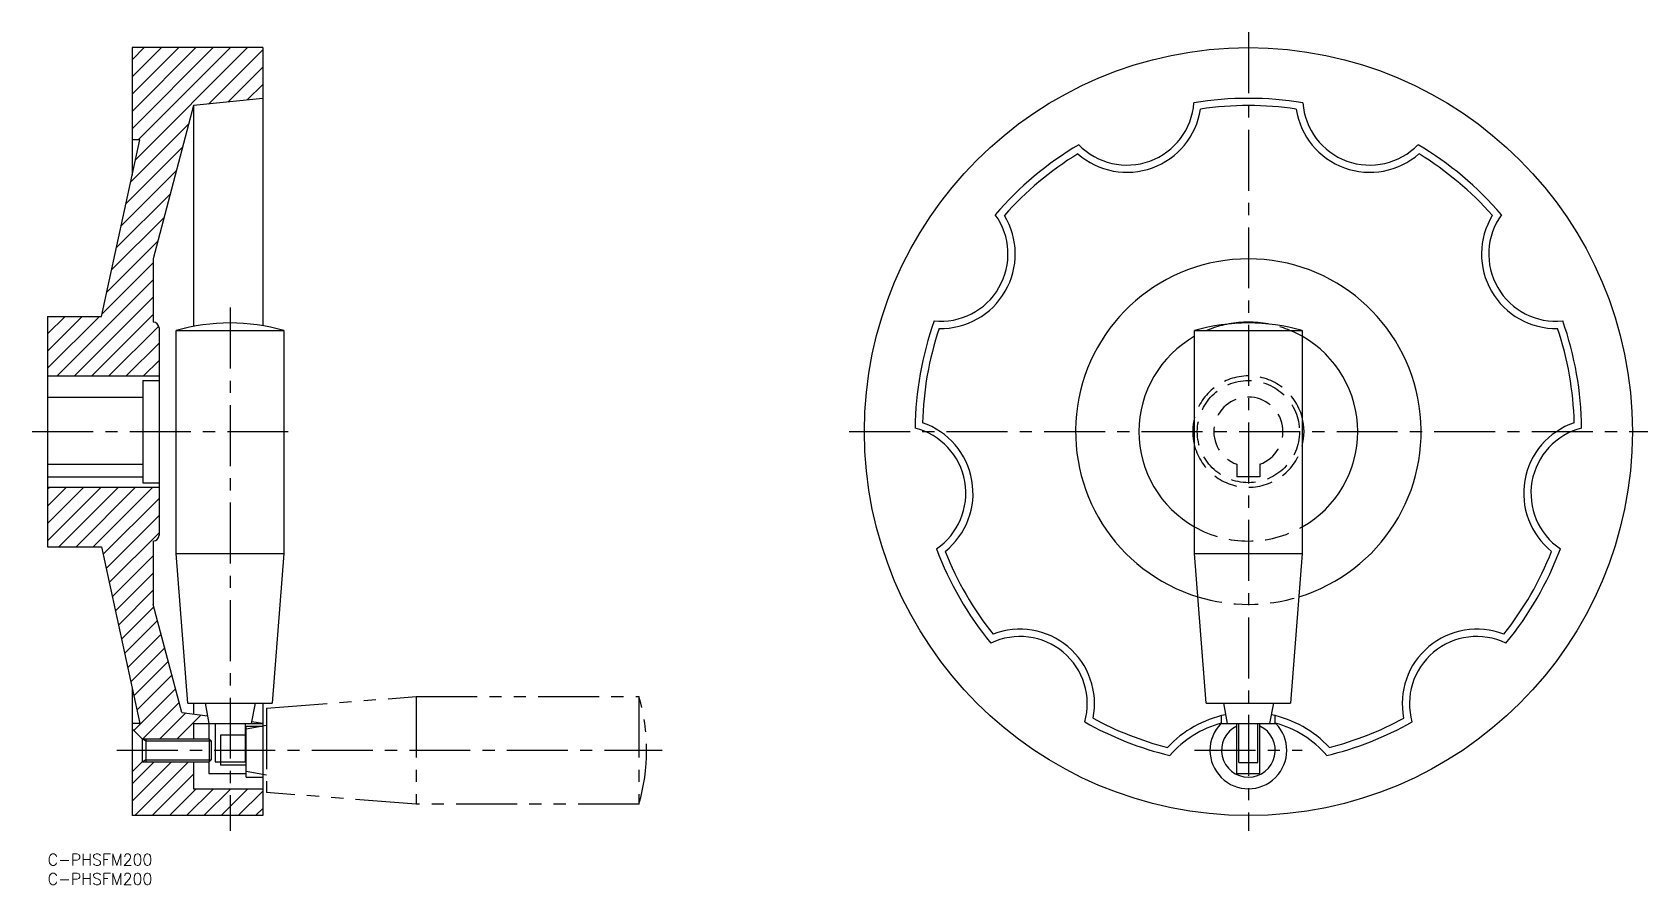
# Model space of a CAD drawing. Extents: x -4 to 417, y -8 to 214.
import ezdxf

# ---------------------------------------------------------------- set-up
doc = ezdxf.new("R2010")
doc.units = 0
doc.header["$LTSCALE"] = 0.5
for name, pattern in [('CENTER', [50.8, 31.75, -6.35, 6.35, -6.35]), ('DASHED', [19.05, 12.7, -6.35]), ('PHANTOM', [63.5, 31.75, -6.35, 6.35, -6.35, 6.35, -6.35])]:
    doc.linetypes.add(name, pattern=pattern)
for name, color, linetype in [('MSM_CENTER', 1, 'CENTER'), ('MSM_CONTINUOUS', 7, 'CONTINUOUS'), ('MSM_DASHED', 4, 'DASHED'), ('MSM_IMAGINARY', 6, 'PHANTOM'), ('MSM_NARROW', 5, 'CONTINUOUS'), ('MSM_PART_NUMBER', 7, 'CONTINUOUS')]:
    doc.layers.add(name, color=color, linetype=linetype)
doc.styles.get("Standard").update_dxf_attribs({"font": 'txt.shx', "height": 3, "bigfont": 'bigfont.shx'})

# ---------------------------------------------------------------- blocks, each defined once
blk = doc.blocks.new('*U1')
at = {"layer": 'MSM_PART_NUMBER'}
blk.add_text('C-PHSFM200', height=3, dxfattribs=at).set_placement((0, -3))
blk = doc.blocks.new('*U2')
at = {"layer": 'MSM_PART_NUMBER'}
blk.add_text('C-PHSFM200', height=3, dxfattribs=at).set_placement((0, -8))

msp = doc.modelspace()

# ---------------------------------------------------------------- linework, layer by layer
at = {"layer": 'MSM_CENTER'}
for p, q in [((312.72, 214), (312.72, 6)), ((47.5, 142.3), (47.5, 6)), ((-4, 110), (65.5, 110)), ((208.72, 110), (416.72, 110)), ((18, 27), (160, 27)), ((298.72, 27), (326.72, 27))]:
    msp.add_line(p, q, dxfattribs=at)
at = {"layer": 'MSM_CONTINUOUS'}
for p, q in [((56, 210), (22, 210)), ((22, 210), (22, 176.8)), ((56, 210), (56, 137.57)), ((38, 194.91), (27.5, 155)), ((56, 196.8), (38, 194.91)), ((38, 194.91), (38, 137.39)), ((14, 140), (24, 186)), ((24, 186), (22, 186)), ((27.5, 155), (27.5, 138.5)), ((0, 140), (0, 80)), ((0, 140), (14, 140)), ((29, 137), (29, 83)), ((33.5, 78.3), (33.5, 136.3)), ((33.5, 136.3), (61.5, 136.3)), ((61.5, 136.3), (61.5, 78.3)), ((298.72, 78.3), (298.72, 136.3)), ((298.72, 136.3), (326.72, 136.3)), ((326.72, 136.3), (326.72, 78.3)), ((0, 124.5), (29, 124.5)), ((24.8, 123.3), (29, 123.3)), ((24.8, 123.3), (24.8, 96.7)), ((0, 119), (24.8, 119)), ((0, 101.51), (24.8, 101.51)), ((0, 98.2), (24.8, 98.2)), ((0, 95.5), (29, 95.5)), ((24.8, 96.7), (29, 96.7)), ((0, 80), (14, 80)), ((14, 80), (24, 34)), ((27.5, 81.5), (27.5, 65)), ((33.5, 78.3), (61.5, 78.3)), ((36.5, 39.3), (33.5, 78.3)), ((61.5, 78.3), (58.5, 39.3)), ((298.72, 78.3), (326.72, 78.3)), ((301.72, 39.3), (298.72, 78.3)), ((326.72, 78.3), (323.72, 39.3)), ((34.9, 36.89), (27.5, 65)), ((22, 43.2), (22, 10)), ((36.5, 39.3), (58.5, 39.3)), ((38, 39.3), (38, 36.48)), ((41, 39.3), (42, 34)), ((54, 39.3), (53, 34)), ((56, 39.3), (56, 10)), ((301.72, 39.3), (323.72, 39.3)), ((306.22, 39.3), (307.22, 34)), ((319.22, 39.3), (318.22, 34)), ((24, 34), (22, 34)), ((34.9, 36.89), (41.62, 35.99)), ((38, 34), (56, 34)), ((38, 34), (38, 30)), ((42, 34), (42, 30)), ((43.6, 34), (43.6, 24)), ((51.4, 34), (51.4, 24)), ((53.09, 34.47), (56, 34.08)), ((305.57, 34), (319.86, 34)), ((305.72, 34), (305.72, 36.03)), ((309.72, 21), (309.72, 34)), ((310.22, 23.8), (310.22, 34)), ((315.22, 23.8), (315.22, 34)), ((315.72, 21), (315.72, 34)), ((319.72, 34), (319.72, 36.03)), ((22, 32.6), (24.6, 30)), ((24.6, 30), (24.6, 24)), ((24.6, 30), (42.06, 30)), ((25.54, 30), (25.54, 24)), ((42.6, 29.46), (42.06, 30)), ((42.06, 30), (42.06, 24)), ((42.6, 29.46), (42.6, 24.54)), ((51.7, 20), (51.7, 33.32)), ((51.7, 33.32), (56, 33.32)), ((24.6, 24), (22, 21.4)), ((24.6, 24), (42.06, 24)), ((38, 24), (38, 17)), ((42, 24), (42, 21)), ((42.06, 24), (42.6, 24.54)), ((43.6, 24), (51.4, 24)), ((310.22, 23.8), (315.22, 23.8)), ((38, 17), (56, 17)), ((42, 21), (51.7, 21)), ((51.7, 20), (56, 20)), ((309.72, 21), (315.72, 21)), ((56, 10), (22, 10))]:
    msp.add_line(p, q, dxfattribs=at)
msp.add_circle((312.72, 110), 100, dxfattribs=at)
for centre, radius, start, end in [((281.08, 196.92), 19.39, 228.7019, 351.2981), ((281.08, 196.92), 17.5, 224.222, 355.778), ((312.72, 110), 86.8, 80.5949, 99.4051), ((312.72, 110), 84.91, 81.556, 98.444), ((344.35, 196.92), 19.39, 188.7019, 311.2981), ((344.35, 196.92), 17.5, 184.222, 315.778), ((312.72, 110), 86.8, 120.5949, 139.4051), ((312.72, 110), 84.91, 121.556, 138.444), ((312.72, 110), 86.8, 40.5949, 59.4051), ((312.72, 110), 84.91, 41.556, 58.444), ((232.61, 156.25), 17.5, 264.222, 35.778), ((232.61, 156.25), 19.39, 268.7019, 31.2981), ((392.82, 156.25), 19.39, 148.7019, 271.2981), ((392.82, 156.25), 17.5, 144.222, 275.778), ((312.72, 110), 45, 286.9611, 253.0389), ((312.72, 110), 86.8, 160.5949, 179.4051), ((312.72, 110), 86.8, 0.5949, 19.4051), ((27.5, 137), 1.5, 0, 90), ((47.5, 88.3), 50, 73.7398, 106.2602), ((312.72, 110), 84.91, 161.556, 178.444), ((312.72, 110), 28.5, 119.4213, 240.5787), ((312.72, 88.3), 50, 73.7398, 106.2602), ((312.72, 110), 28.5, 79.6722, 100.3278), ((312.72, 110), 28.5, 299.4213, 60.5787), ((312.72, 110), 84.91, 1.556, 18.444), ((312.72, 110), 14.5, 164.9098, 195.0902), ((312.72, 110), 14.5, 344.9098, 15.0902), ((221.62, 93.94), 17.5, 304.222, 75.778), ((221.62, 93.94), 19.39, 308.7019, 71.2981), ((403.81, 93.94), 19.39, 108.7019, 231.2981), ((403.81, 93.94), 17.5, 104.222, 235.778), ((27.5, 83), 1.5, 270, 0), ((312.72, 110), 86.8, 200.5949, 219.4051), ((312.72, 110), 84.91, 201.556, 218.444), ((312.72, 110), 84.91, 321.556, 338.444), ((312.72, 110), 86.8, 320.5949, 339.4051), ((253.26, 39.14), 17.5, 344.222, 115.778), ((253.26, 39.14), 19.39, 348.7019, 111.2981), ((372.17, 39.14), 19.39, 68.7019, 191.2981), ((372.17, 39.14), 17.5, 64.222, 195.778), ((312.72, 110), 86.8, 240.5949, 256.3798), ((312.72, 110), 84.91, 241.556, 255.6209), ((312.72, 8), 28.89, 101.8432, 136.871), ((312.72, 8), 27, 105.0261, 139.2039), ((312.72, 27), 10, 135.573, 44.427), ((312.72, 8), 28.89, 43.129, 78.1568), ((312.72, 8), 27, 40.7961, 74.9739), ((312.72, 110), 86.8, 283.6202, 299.4051), ((312.72, 110), 84.91, 284.3791, 298.444), ((312.72, 27), 7, 115.3769, 64.6231)]:
    msp.add_arc(centre, radius, start, end, dxfattribs=at)
at = {"layer": 'MSM_DASHED'}
for p, q in [((309.72, 101.51), (309.72, 98.2)), ((315.72, 101.51), (315.72, 98.2)), ((315.72, 98.2), (309.72, 98.2))]:
    msp.add_line(p, q, dxfattribs=at)
msp.add_circle((312.72, 110), 13.3, dxfattribs=at)
for radius, start, end in [(28.5, 100.3278, 119.4213), (28.5, 60.5787, 79.6722), (14.5, 15.0902, 164.9098), (9, 289.4712, 250.5288), (14.5, 195.0902, 344.9098), (28.5, 240.5787, 299.4213), (45, 253.0389, 286.9611)]:
    msp.add_arc((312.72, 110), radius, start, end, dxfattribs=at)
at = {"layer": 'MSM_IMAGINARY'}
for p, q in [((57, 38), (96, 41)), ((57, 38), (57, 16)), ((96, 41), (96, 13)), ((96, 41), (154, 41)), ((154, 41), (154, 13)), ((45, 30.9), (45, 23.1)), ((51.7, 30.9), (45, 30.9)), ((57, 33.5), (51.7, 32.5)), ((51.7, 23.1), (45, 23.1)), ((57, 20.5), (51.7, 21.5)), ((96, 13), (57, 16)), ((154, 13), (96, 13))]:
    msp.add_line(p, q, dxfattribs=at)
msp.add_arc((106, 27), 50, 343.7398, 16.2602, dxfattribs=at)
at = {"layer": 'MSM_NARROW'}
for p, q in [((22, 206.86), (25.14, 210)), ((22, 202.37), (29.63, 210)), ((22, 197.88), (34.12, 210)), ((22, 193.39), (38.61, 210)), ((22, 188.9), (43.1, 210)), ((22.87, 180.78), (52.08, 210)), ((23.59, 186), (47.59, 210)), ((41.89, 195.32), (56, 209.43)), ((46.91, 195.84), (56, 204.94)), ((51.92, 196.37), (56, 200.45)), ((21.62, 175.05), (36.76, 190.18)), ((20.37, 169.31), (35.15, 184.09)), ((19.12, 163.57), (33.55, 178)), ((17.88, 157.83), (31.95, 171.9)), ((16.63, 152.1), (30.34, 165.81)), ((15.38, 146.36), (28.74, 159.72)), ((14.14, 140.62), (27.5, 153.99)), ((2.5, 124.5), (27.5, 149.5)), ((6.99, 124.5), (27.5, 145.01)), ((0, 139.96), (0.04, 140)), ((0, 135.47), (4.53, 140)), ((0, 130.98), (9.02, 140)), ((0, 126.49), (13.51, 140)), ((11.48, 124.5), (27.5, 140.52)), ((15.97, 124.5), (28.85, 137.37)), ((20.46, 124.5), (29, 133.04)), ((24.95, 124.5), (29, 128.55)), ((0, 95.06), (0.44, 95.5)), ((0, 90.57), (4.93, 95.5)), ((0, 86.08), (9.42, 95.5)), ((0, 81.58), (13.92, 95.5)), ((2.91, 80), (18.41, 95.5)), ((7.4, 80), (22.9, 95.5)), ((11.89, 80), (27.39, 95.5)), ((14.42, 78.05), (29, 92.62)), ((15.23, 74.36), (29, 88.13)), ((16.03, 70.67), (29, 83.64)), ((16.83, 66.98), (27.5, 77.65)), ((17.63, 63.3), (27.5, 73.16)), ((18.43, 59.61), (27.5, 68.67)), ((19.24, 55.92), (27.67, 64.35)), ((20.04, 52.23), (28.61, 60.8)), ((20.84, 48.54), (29.54, 57.24)), ((21.64, 44.85), (30.48, 53.69)), ((22.44, 41.17), (31.41, 50.13)), ((23.24, 37.48), (32.35, 46.58)), ((22.43, 32.17), (33.28, 43.02)), ((24.75, 30), (34.22, 39.47)), ((29.24, 30), (35.98, 36.75)), ((33.73, 30), (39.95, 36.22)), ((55.69, 34), (55.79, 34.1)), ((24.6, 30), (25.54, 29.46)), ((25.54, 29.46), (42.6, 29.46)), ((22, 18.27), (27.73, 24)), ((22, 13.78), (32.22, 24)), ((22.71, 10), (36.71, 24)), ((25.54, 24.54), (24.6, 24)), ((25.54, 24.54), (42.6, 24.54)), ((27.2, 10), (38, 20.8)), ((31.69, 10), (38.69, 17)), ((36.18, 10), (43.18, 17)), ((40.67, 10), (47.67, 17)), ((45.16, 10), (52.16, 17)), ((49.65, 10), (56, 16.35)), ((54.14, 10), (56, 11.86))]:
    msp.add_line(p, q, dxfattribs=at)

# ---------------------------------------------------------------- block references
at = {"layer": 'MSM_CONTINUOUS'}
for name in ['*U1', '*U2']:
    msp.add_blockref(name, (0, 0), dxfattribs=at)

doc.saveas('drawing.dxf')
